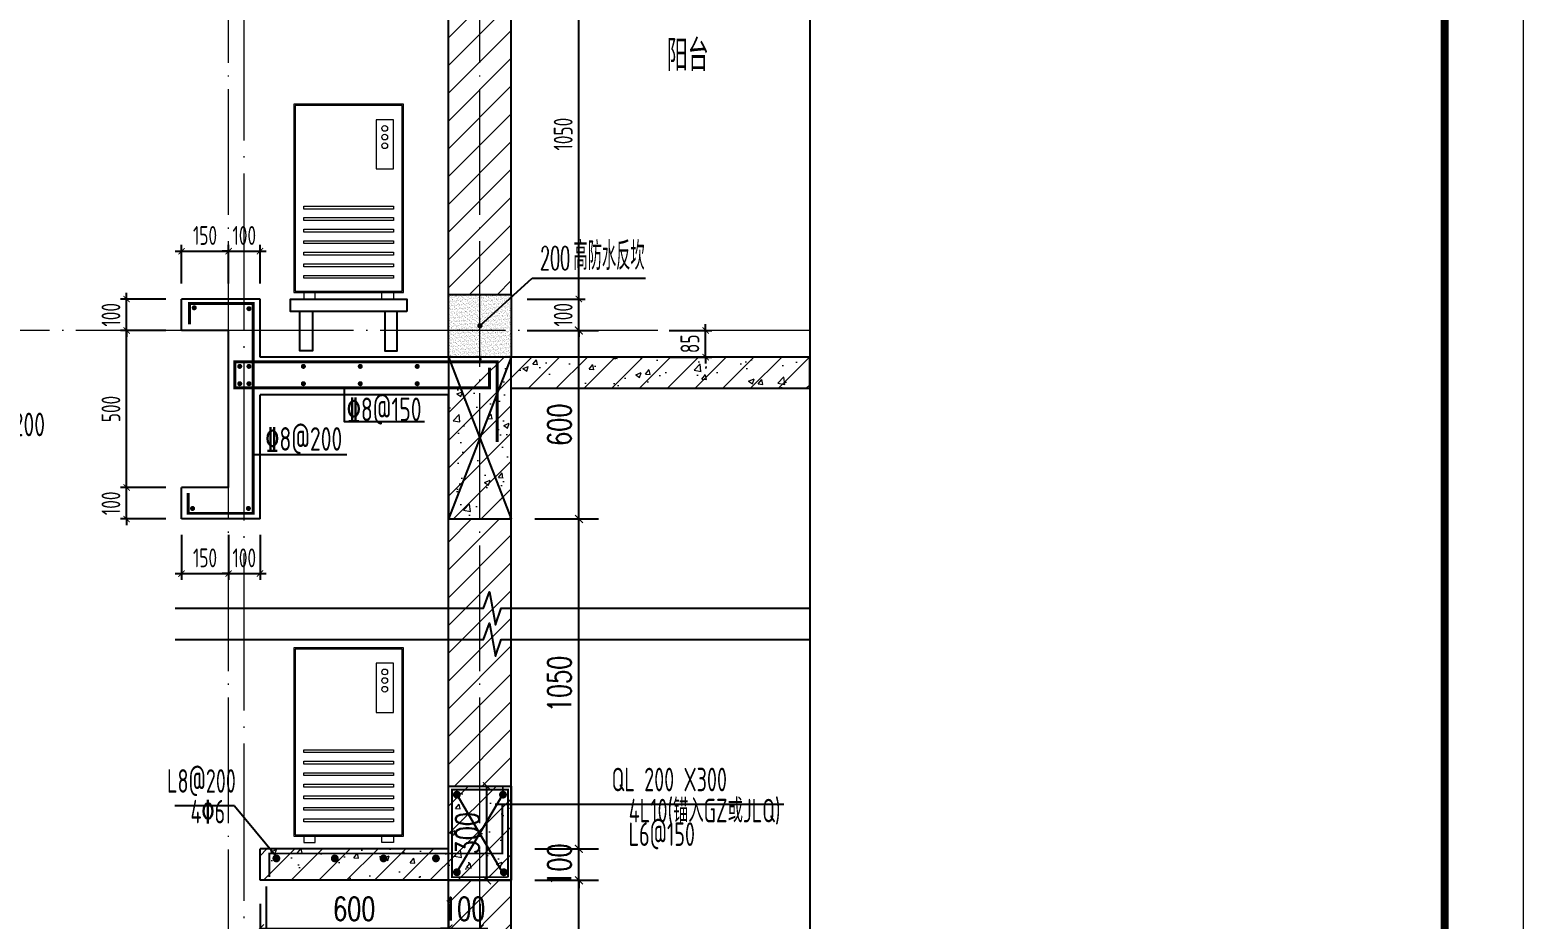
# Model space of a CAD drawing. Extents: x -668857 to 154266, y -275694 to 291306.
# Drawn here: x 33153 to 37907, y 155926 to 158756 of the extents above; entities that cross this region are included whole.
import ezdxf
from ezdxf.enums import TextEntityAlignment as Align

# ---------------------------------------------------------------- set-up
doc = ezdxf.new("R2010")
doc.units = 0
doc.header["$LTSCALE"] = 1000
doc.linetypes.add('DOTE', pattern=[2.4200000000000004, 2, -0.2, 0.02, -0.2])
doc.linetypes.add('H3普通虚线', pattern=[4.2, 3, -1.2])
doc.layers.get('0').update_dxf_attribs({"linetype": 'CONTINUOUS'})
doc.layers.get('DEFPOINTS').update_dxf_attribs({"linetype": 'CONTINUOUS'})
for name, color, linetype in [('DIM', 2, 'CONTINUOUS'), ('DIM_IDEN', 67, 'CONTINUOUS'), ('DIM_SYMB', 3, 'CONTINUOUS'), ('PUB_DIM', 3, 'CONTINUOUS'), ('PUB_TEXT', 2, 'CONTINUOUS'), ('REIN', 6, 'CONTINUOUS'), ('REIND', 1, 'CONTINUOUS'), ('REINL', 1, 'CONTINUOUS'), ('S-BEAM-LINE2', 4, 'H3普通虚线'), ('S-大样-砼线', 7, 'CONTINUOUS'), ('S-引出线', 40, 'CONTINUOUS'), ('TEXT', 2, 'CONTINUOUS'), ('WALL', 5, 'CONTINUOUS'), ('看线', 251, 'CONTINUOUS'), ('空调外机', 8, 'CONTINUOUS'), ('立面-看线', 251, 'CONTINUOUS')]:
    doc.layers.add(name, color=color, linetype=linetype)
for name, color, linetype, lineweight in [('DOTE', 19, 'DOTE', 9), ('PUB_HATCH', 8, 'CONTINUOUS', 9), ('图框', 9, 'CONTINUOUS', 18), ('平面-空调室外机', 143, 'CONTINUOUS', 9)]:
    doc.layers.add(name, color=color, linetype=linetype, lineweight=lineweight)
doc.styles.add('_TCH_DIM_T3', font='SIMPLEX', dxfattribs={"width": 0.7058823529411765, "bigfont": 'GBCBIG'})
doc.styles.add('DIM_FONT_T3', font='SIMPLEX', dxfattribs={"width": 0.7058823529411765, "bigfont": 'GBCBIG'})
doc.styles.add('TSSD_DIMENSION', font='Tssdeng.shx', dxfattribs={"width": 0.7, "bigfont": 'tssdchn.shx'})
doc.styles.add('TSSD_Label', font='Tssdeng.shx', dxfattribs={"width": 0.7, "bigfont": 'hztxt.shx'})
doc.styles.add('TSSD_REIN', font='tssdeng.shx', dxfattribs={"width": 0.7, "height": 300, "bigfont": 'tssdchn.shx'})
doc.dimstyles.new('_TCH_ARCH&&25', dxfattribs={"dimtxt": 74.375, "dimasz": 25, "dimexe": 62.5, "dimexo": 75, "dimgap": 25, "dimtad": 1, "dimdec": 0, "dimzin": 0, "dimdsep": 46, "dimtxsty": '_TCH_DIM_T3', "dimblk": 'ARCHTICK', "dimcen": 0.09, "dimclrt": 7, "dimazin": 0, "dimtfac": 1, "dimtdec": 0, "dimtix": 1, "dimtmove": 2, "dimatfit": 3, "dimldrblk": 'ARCHTICK', "dimfxl": 0, "dimtolj": 1, "dimtzin": 0, "dimarcsym": 0})
doc.dimstyles.new('TSSD_20_20', dxfattribs={"dimtxt": 60, "dimasz": 20, "dimexe": 20, "dimexo": 50, "dimgap": 20, "dimtad": 1, "dimdec": 0, "dimzin": 0, "dimdsep": 46, "dimtxsty": 'TSSD_DIMENSION', "dimblk": 'ARCHTICK', "dimblk1": 'ARCHTICK', "dimblk2": 'ARCHTICK', "dimcen": 0, "dimdle": 20, "dimclrt": 7, "dimadec": 0, "dimazin": 0, "dimtfac": 1, "dimtdec": 0, "dimtix": 1, "dimtmove": 2, "dimatfit": 3, "dimfxl": 0, "dimtolj": 1, "dimtzin": 0, "dimarcsym": 0})
pattern_1 = [(45, (0, 0), (-44.19417382415921, 44.19417382415922), []), (49.99999999999999, (0, 0), (179.3150456501884, -15.68803374564878), [18.75, -206.25]), (355, (0, 0), (-34.68783340325, 188.048033425003), [15, -165]), (100.4514, (14.94292, -1.307335), (144.6273454285054, 172.3598855152384), [15.9350475, -175.285528]), (46.18420000000002, (0, 50), (266.8102621564111, -41.37975358225452), [28.125, -309.3749999999999]), (96.6356, (22.23418625, 46.55167325), (233.6656763871758, 243.5294677251104), [23.902572, -262.92825]), (351.1842, (0, 50), (233.6654862834068, 243.5296502313311), [22.5, -247.5]), (21, (25, 37.5), (149.2267630296154, -100.6547226663347), [18.75, -206.25]), (326.0000000000001, (25, 37.5), (60.82883298039543, 181.2875112617133), [15, -165]), (71.4514, (37.43555825, 29.1120985), (210.0556571453725, 80.6326241774881), [15.9350475, -175.285528]), (37.50000000000001, (0, 0), (3.039963829322667, 83.22346345782788), [0, -163, 0, -167.5, 0, -165.625]), (7.499999999999999, (0, 0), (65.76738436053715, 98.60292797059006), [0, -95.5, 0, -159.25, 0, -63.125]), (327.5, (-55.75, 0), (133.4556090431022, -5.638717933594939), [0, -62.5, 0, -195, 0, -258.75]), (317.5, (-80.75, 0), (145.7965423355966, 25.02624558307943), [0, -81.25, 0, -129.5, 0, -183.75])]
pattern_2 = [(45, (0, 44.8778375), (-44.19419150182874, 44.19419150182875), [])]
pattern_3 = [(45, (-562273.4887092756, 314642.0661346278), (-44.19417382415921, 44.19417382415922), []), (49.99999999999999, (-562273.4887092756, 314642.0661346278), (179.3150456501884, -15.68803374564878), [18.75, -206.25]), (355, (-562273.4887092756, 314642.0661346278), (-34.68783340325, 188.048033425003), [15, -165]), (100.4514, (-562258.5457892758, 314640.7587996279), (144.6273454285054, 172.3598855152384), [15.9350475, -175.285528]), (46.18420000000002, (-562273.4887092756, 314692.0661346278), (266.8102621564111, -41.37975358225452), [28.12499999999995, -309.3749999999992]), (96.6356, (-562251.2545230256, 314688.6178078778), (233.6656763871758, 243.5294677251104), [23.902572, -262.92825]), (351.1842, (-562273.4887092756, 314692.0661346278), (233.6654862834068, 243.5296502313311), [22.5, -247.5]), (21, (-562248.4887092756, 314679.5661346278), (149.2267630296154, -100.6547226663347), [18.75, -206.25]), (326.0000000000001, (-562248.4887092756, 314679.5661346278), (60.82883298039543, 181.2875112617133), [15, -165]), (71.4514, (-562236.0531510257, 314671.1782331279), (210.0556571453725, 80.6326241774881), [15.9350475, -175.285528]), (37.50000000000001, (-562273.4887092756, 314642.0661346278), (3.039963829322667, 83.22346345782788), [0, -163, 0, -167.5, 0, -165.625]), (7.499999999999999, (-562273.4887092756, 314642.0661346278), (65.76738436053715, 98.60292797059006), [0, -95.5, 0, -159.25, 0, -63.125]), (327.5, (-562329.2387092756, 314642.0661346278), (133.4556090431022, -5.638717933594939), [0, -62.5, 0, -195, 0, -258.75]), (317.5, (-562354.2387092756, 314642.0661346278), (145.7965423355966, 25.02624558307943), [0, -81.25, 0, -129.5, 0, -183.75])]

# ---------------------------------------------------------------- blocks, each defined once
blk = doc.blocks.new('GFDDDDRG')
at = {"layer": '图框'}
blk.add_lwpolyline([(923309.7791572664, -107436.9617041193), (923309.7791572663, -159999.4617041193), (893609.7791572664, -159999.4617041193), (893609.7791572665, -107436.9617041193)], close=True, dxfattribs=at)
blk.add_lwpolyline([(923309.7791572664, -107436.9617041193), (923309.7791572663, -159999.4617041193), (893609.7791572664, -159999.4617041193), (893609.7791572665, -107436.9617041193)], close=True, dxfattribs=at)
at = {"layer": '图框', "const_width": 50}
blk.add_lwpolyline([(894109.7791572664, -159499.4617041193), (922809.7791572663, -159499.4617041193), (922809.7791572664, -108686.9617041193), (894109.7791572665, -108686.9617041193)], close=True, dxfattribs=at)
blk = doc.blocks.new('kongtiao')
for p, q in [((-338.6800000686198, 49), (-338.6800000686198, -550.7999999803142)), ((11, 49), (-338.6800000686198, 49)), ((11, -550.7999999803142), (11, 49)), ((-334.090000067139, 44.41000000014901), (-334.090000067139, -546.2099999804632)), ((6.409999998519197, 44.41000000014901), (-334.090000067139, 44.41000000014901)), ((6.409999998519197, -546.2099999804632), (6.409999998519197, 44.41000000014901)), ((-76.21000002510846, -0.4899999982444569), (-76.21000002510846, -156.549999992596)), ((-21.1300000094343, -0.4899999982444569), (-76.21000002510846, -0.4899999982444569)), ((-21.1300000094343, -156.549999992596), (-21.1300000094343, -0.4899999982444569)), ((-76.21000002510846, -156.549999992596), (-21.1300000094343, -156.549999992596)), ((-338.6800000686198, -550.7999999803142), (11, -550.7999999803142)), ((-334.090000067139, -546.2099999804632), (6.409999998519197, -546.2099999804632)), ((-306.5500000594184, -550.7999999803142), (-306.5500000594184, -571.1599999796017)), ((-269.8300000489689, -571.1599999796017), (-269.8300000489689, -550.7999999803142)), ((-57.85000001988374, -571.1599999796017), (-57.85000001988374, -550.7999999803142)), ((-21.1300000094343, -550.7999999803142), (-21.1300000094343, -571.1599999796017)), ((-306.5500000594184, -571.1599999796017), (-269.8300000489689, -571.1599999796017)), ((-21.1300000094343, -571.1599999796017), (-57.85000001988374, -571.1599999796017))]:
    blk.add_line(p, q)
for points in [[(-306.5500000594184, -275.399999990128), (-21.1300000094343, -275.399999990128), (-21.1300000094343, -284.57999998983), (-306.5500000594184, -284.57999998983)], [(-306.5500000594184, -312.1199999888777), (-21.1300000094343, -312.1199999888777), (-21.1300000094343, -321.2999999885214), (-306.5500000594184, -321.2999999885214)], [(-306.5500000594184, -348.8399999875692), (-21.1300000094343, -348.8399999875692), (-21.1300000094343, -358.0199999872129), (-306.5500000594184, -358.0199999872129)], [(-306.5500000594184, -385.5599999862025), (-21.1300000094343, -385.5599999862025), (-21.1300000094343, -394.7399999858462), (-306.5500000594184, -394.7399999858462)], [(-306.5500000594184, -422.2799999848939), (-21.1300000094343, -422.2799999848939), (-21.1300000094343, -431.4599999845377), (-306.5500000594184, -431.4599999845377)], [(-306.5500000594184, -458.9999999835854), (-21.1300000094343, -458.9999999835854), (-21.1300000094343, -468.1799999832292), (-306.5500000594184, -468.1799999832292)], [(-306.5500000594184, -495.7199999822769), (-21.1300000094343, -495.7199999822769), (-21.1300000094343, -504.8999999819207), (-306.5500000594184, -504.8999999819207)]]:
    blk.add_lwpolyline(points, close=True)
for centre in [(-48.67000001715496, -28.02999999717576), (-48.67000001715496, -55.56999999628169), (-48.67000001715496, -83.109999995213)]:
    blk.add_circle(centre, 9.180000002639078)
blk = doc.blocks.new('_ArchTick')
at = {"color": 0, "linetype": 'ByBlock', "const_width": 0.15}
blk.add_lwpolyline([(-0.5, -0.5), (0.5, 0.5)], dxfattribs=at)
blk = doc.blocks.new('*D2193')
at = {"layer": 'DEFPOINTS', "color": 0}
for p in [(895181.9464369065, -114386.0825243489), (895397.1508568801, -114386.0825243489), (895181.9464371437, -114986.0825243084)]:
    blk.add_point(p, dxfattribs=at)
at = {"layer": 'PUB_DIM', "color": 0, "lineweight": -2}
for p, q in [((895256.9464369065, -114386.0825243489), (895459.6508568801, -114386.0825243489)), ((895397.1508568801, -114986.0825243084), (895397.1508568801, -114386.0825243489)), ((895256.9464371437, -114986.0825243084), (895459.6508568801, -114986.0825243084))]:
    blk.add_line(p, q, dxfattribs=at)
at = {"layer": 'PUB_DIM', "color": 0, "lineweight": -2, "xscale": 25, "yscale": 25, "zscale": 25}
for p, rotation in [((895397.1508568801, -114386.0825243489), 90), ((895397.1508568801, -114986.0825243084), 270)]:
    blk.add_blockref('_ArchTick', p, dxfattribs=dict(at, rotation=rotation))
at = {"layer": 'PUB_DIM', "color": 7, "insert": (895334.9633568801, -114686.0825243285), "char_height": 74.375, "attachment_point": 5, "rotation": 90, "style": '_TCH_DIM_T3'}
blk.add_mtext('\\A1;600', dxfattribs=at)
blk = doc.blocks.new('*D2194')
at = {"layer": 'DEFPOINTS', "color": 0}
for p in [(895181.9464371437, -114986.0825243083), (895397.1508572063, -114986.0825243083), (895181.9464375589, -116036.0825241696)]:
    blk.add_point(p, dxfattribs=at)
at = {"layer": 'PUB_DIM', "color": 0, "lineweight": -2}
for p, q in [((895256.9464371437, -114986.0825243083), (895459.6508572063, -114986.0825243083)), ((895397.1508572063, -116036.0825241696), (895397.1508572063, -114986.0825243083)), ((895256.9464375589, -116036.0825241696), (895459.6508572063, -116036.0825241696))]:
    blk.add_line(p, q, dxfattribs=at)
at = {"layer": 'PUB_DIM', "color": 0, "lineweight": -2, "xscale": 25, "yscale": 25, "zscale": 25}
for p, rotation in [((895397.1508572063, -114986.0825243083), 90), ((895397.1508572063, -116036.0825241696), 270)]:
    blk.add_blockref('_ArchTick', p, dxfattribs=dict(at, rotation=rotation))
at = {"layer": 'PUB_DIM', "color": 7, "insert": (895334.9633572063, -115511.0825242388), "char_height": 74.375, "attachment_point": 5, "rotation": 90, "style": '_TCH_DIM_T3'}
blk.add_mtext('\\A1;1050', dxfattribs=at)
blk = doc.blocks.new('*D2195')
at = {"layer": 'DEFPOINTS', "color": 0}
for p in [(895181.9464375589, -116036.0825241697), (895397.1508574337, -116036.0825241697), (895181.9464375984, -116136.0825242731)]:
    blk.add_point(p, dxfattribs=at)
at = {"layer": 'PUB_DIM', "color": 0, "lineweight": -2}
for p, q in [((895256.9464375589, -116036.0825241697), (895459.6508574337, -116036.0825241697)), ((895397.1508574337, -116036.0825241697), (895397.1508574337, -116011.0825241697)), ((895397.1508574337, -116136.0825242731), (895397.1508574337, -116036.0825241697)), ((895256.9464375984, -116136.0825242731), (895459.6508574337, -116136.0825242731)), ((895397.1508574337, -116136.0825242731), (895397.1508574337, -116161.0825242731))]:
    blk.add_line(p, q, dxfattribs=at)
at = {"layer": 'PUB_DIM', "color": 0, "lineweight": -2, "xscale": 25, "yscale": 25, "zscale": 25}
for p, rotation in [((895397.1508574337, -116036.0825241697), 270), ((895397.1508574337, -116136.0825242731), 90)]:
    blk.add_blockref('_ArchTick', p, dxfattribs=dict(at, rotation=rotation))
at = {"layer": 'PUB_DIM', "color": 7, "insert": (895334.9633574337, -116086.0825242212), "char_height": 74.375, "attachment_point": 5, "rotation": 90, "style": '_TCH_DIM_T3'}
blk.add_mtext('\\A1;100', dxfattribs=at)
blk = doc.blocks.new('*D2196')
at = {"layer": 'DEFPOINTS', "color": 0}
for p in [(895181.9464375984, -116136.082524273), (895397.150857661, -116136.082524273), (895181.9464380136, -117186.0825240875)]:
    blk.add_point(p, dxfattribs=at)
at = {"layer": 'PUB_DIM', "color": 0, "lineweight": -2}
for p, q in [((895256.9464375984, -116136.082524273), (895459.650857661, -116136.082524273)), ((895397.150857661, -117186.0825240875), (895397.150857661, -116136.082524273)), ((895256.9464380136, -117186.0825240875), (895459.650857661, -117186.0825240875))]:
    blk.add_line(p, q, dxfattribs=at)
at = {"layer": 'PUB_DIM', "color": 0, "lineweight": -2, "xscale": 25, "yscale": 25, "zscale": 25}
for p, rotation in [((895397.150857661, -116136.082524273), 90), ((895397.150857661, -117186.0825240875), 270)]:
    blk.add_blockref('_ArchTick', p, dxfattribs=dict(at, rotation=rotation))
at = {"layer": 'PUB_DIM', "color": 7, "insert": (895334.963357661, -116661.0825241801), "char_height": 74.375, "attachment_point": 5, "rotation": 90, "style": '_TCH_DIM_T3'}
blk.add_mtext('\\A1;1050', dxfattribs=at)
blk = doc.blocks.new('*D2198')
at = {"layer": 'DEFPOINTS', "color": 0}
for p in [(894381.9464313297, -116136.0825244), (894981.946438071, -116136.0825244282), (894981.946438071, -116289.1768899359)]:
    blk.add_point(p, dxfattribs=at)
at = {"layer": 'PUB_DIM', "color": 0, "lineweight": -2}
for p, q in [((894381.9464313297, -116211.0825244), (894381.9464313297, -116351.6768899359)), ((894981.946438071, -116211.0825244282), (894981.946438071, -116351.6768899359)), ((894381.9464313297, -116289.1768899359), (894981.946438071, -116289.1768899359))]:
    blk.add_line(p, q, dxfattribs=at)
at = {"layer": 'PUB_DIM', "color": 0, "lineweight": -2, "xscale": 25, "yscale": 25, "zscale": 25, "rotation": 180}
blk.add_blockref('_ArchTick', (894381.9464313297, -116289.1768899359), dxfattribs=at)
at = {"layer": 'PUB_DIM', "color": 0, "lineweight": -2, "xscale": 25, "yscale": 25, "zscale": 25}
blk.add_blockref('_ArchTick', (894981.946438071, -116289.1768899359), dxfattribs=at)
at = {"layer": 'PUB_DIM', "color": 7, "insert": (894681.9464347004, -116226.9893899359), "char_height": 74.375, "attachment_point": 5, "style": '_TCH_DIM_T3'}
blk.add_mtext('\\A1;600', dxfattribs=at)
blk = doc.blocks.new('*D2199')
at = {"layer": 'DEFPOINTS', "color": 0}
for p in [(894981.946438071, -116136.0825244282), (895081.9464313297, -116136.0825244329), (895081.9464313297, -116289.1768899524)]:
    blk.add_point(p, dxfattribs=at)
at = {"layer": 'PUB_DIM', "color": 0, "lineweight": -2}
for p, q in [((894981.946438071, -116211.0825244282), (894981.946438071, -116351.6768899524)), ((895081.9464313297, -116211.0825244329), (895081.9464313297, -116351.6768899524)), ((894981.946438071, -116289.1768899524), (894956.946438071, -116289.1768899524)), ((894981.946438071, -116289.1768899524), (895081.9464313297, -116289.1768899524)), ((895081.9464313297, -116289.1768899524), (895106.9464313297, -116289.1768899524))]:
    blk.add_line(p, q, dxfattribs=at)
at = {"layer": 'PUB_DIM', "color": 0, "lineweight": -2, "xscale": 25, "yscale": 25, "zscale": 25}
blk.add_blockref('_ArchTick', (894981.946438071, -116289.1768899524), dxfattribs=at)
at = {"layer": 'PUB_DIM', "color": 0, "lineweight": -2, "xscale": 25, "yscale": 25, "zscale": 25, "rotation": 180}
blk.add_blockref('_ArchTick', (895081.9464313297, -116289.1768899524), dxfattribs=at)
at = {"layer": 'PUB_DIM', "color": 7, "insert": (895031.9464347004, -116226.9893899524), "char_height": 74.375, "attachment_point": 5, "style": '_TCH_DIM_T3'}
blk.add_mtext('\\A1;100', dxfattribs=at)
blk = doc.blocks.new('*D2200')
at = {"layer": 'DEFPOINTS', "color": 0}
for p in [(894981.9464442169, -115836.0825249123), (895104.2370770391, -115836.0825249123), (894981.9464338846, -116136.0825252131)]:
    blk.add_point(p, dxfattribs=at)
at = {"layer": 'PUB_DIM', "color": 0, "lineweight": -2}
for p, q in [((895056.9464442169, -115836.0825249123), (895166.7370770391, -115836.0825249123)), ((895104.2370770391, -116136.0825252131), (895104.2370770391, -115836.0825249123)), ((895056.9464338846, -116136.0825252131), (895166.7370770391, -116136.0825252131))]:
    blk.add_line(p, q, dxfattribs=at)
at = {"layer": 'PUB_DIM', "color": 0, "lineweight": -2, "xscale": 25, "yscale": 25, "zscale": 25}
for p, rotation in [((895104.2370770391, -115836.0825249123), 90), ((895104.2370770391, -116136.0825252131), 270)]:
    blk.add_blockref('_ArchTick', p, dxfattribs=dict(at, rotation=rotation))
at = {"layer": 'PUB_DIM', "color": 7, "insert": (895042.0495770391, -115986.0825250626), "char_height": 74.375, "attachment_point": 5, "rotation": 90, "style": '_TCH_DIM_T3'}
blk.add_mtext('\\A1;300', dxfattribs=at)
blk = doc.blocks.new('*D3047')
at = {"layer": 'DEFPOINTS', "color": 0}
for p in [(33785.70830051985, 158051.36988584), (33635.70830049028, 157899.0464077334), (33785.70830051985, 157899.0464077306)]:
    blk.add_point(p, dxfattribs=at)
at = {"layer": 'DIM', "color": 0, "lineweight": -2}
for p, q in [((33635.70830049028, 157949.0464077334), (33635.70830049028, 158071.36988584)), ((33785.70830051985, 157949.0464077306), (33785.70830051985, 158071.36988584)), ((33615.70830049028, 158051.36988584), (33805.70830051985, 158051.36988584))]:
    blk.add_line(p, q, dxfattribs=at)
at = {"layer": 'DIM', "color": 0, "lineweight": -2, "xscale": 20, "yscale": 20, "zscale": 20, "rotation": 180}
blk.add_blockref('_ArchTick', (33635.70830049028, 158051.36988584), dxfattribs=at)
at = {"layer": 'DIM', "color": 0, "lineweight": -2, "xscale": 20, "yscale": 20, "zscale": 20}
blk.add_blockref('_ArchTick', (33785.70830051985, 158051.36988584), dxfattribs=at)
at = {"layer": 'DIM', "color": 7, "insert": (33710.70830050507, 158101.36988584), "char_height": 60, "attachment_point": 5, "style": 'TSSD_DIMENSION'}
blk.add_mtext('\\A1;150', dxfattribs=at)
blk = doc.blocks.new('*D3048')
at = {"layer": 'DEFPOINTS', "color": 0}
for p in [(33885.70829384227, 158051.3698858376), (33785.70830051985, 157899.0464077306), (33885.70829384227, 157899.0464077287)]:
    blk.add_point(p, dxfattribs=at)
at = {"layer": 'DIM', "color": 0, "lineweight": -2}
for p, q in [((33785.70830051985, 157949.0464077306), (33785.70830051985, 158071.3698858376)), ((33885.70829384227, 157949.0464077287), (33885.70829384227, 158071.3698858376)), ((33785.70830051985, 158051.3698858376), (33765.70830051985, 158051.3698858376)), ((33785.70830051985, 158051.3698858376), (33885.70829384227, 158051.3698858376)), ((33885.70829384227, 158051.3698858376), (33905.70829384227, 158051.3698858376))]:
    blk.add_line(p, q, dxfattribs=at)
at = {"layer": 'DIM', "color": 0, "lineweight": -2, "xscale": 20, "yscale": 20, "zscale": 20}
blk.add_blockref('_ArchTick', (33785.70830051985, 158051.3698858376), dxfattribs=at)
at = {"layer": 'DIM', "color": 0, "lineweight": -2, "xscale": 20, "yscale": 20, "zscale": 20, "rotation": 180}
blk.add_blockref('_ArchTick', (33885.70829384227, 158051.3698858376), dxfattribs=at)
at = {"layer": 'DIM', "color": 7, "insert": (33835.70829718106, 158101.3698858376), "char_height": 60, "attachment_point": 5, "style": 'TSSD_DIMENSION'}
blk.add_mtext('\\A1;100', dxfattribs=at)
blk = doc.blocks.new('*D3049')
at = {"layer": 'DEFPOINTS', "color": 0}
for p in [(33635.70830052462, 157199.0205400742), (33785.70830052311, 157199.0205400714), (33785.70830052311, 157025.3098501182)]:
    blk.add_point(p, dxfattribs=at)
at = {"layer": 'DIM', "color": 0, "lineweight": -2}
for p, q in [((33635.70830052462, 157149.0205400742), (33635.70830052462, 157005.3098501182)), ((33785.70830052311, 157149.0205400714), (33785.70830052311, 157005.3098501182)), ((33615.70830052462, 157025.3098501182), (33805.70830052311, 157025.3098501182))]:
    blk.add_line(p, q, dxfattribs=at)
at = {"layer": 'DIM', "color": 0, "lineweight": -2, "xscale": 20, "yscale": 20, "zscale": 20, "rotation": 180}
blk.add_blockref('_ArchTick', (33635.70830052462, 157025.3098501182), dxfattribs=at)
at = {"layer": 'DIM', "color": 0, "lineweight": -2, "xscale": 20, "yscale": 20, "zscale": 20}
blk.add_blockref('_ArchTick', (33785.70830052311, 157025.3098501182), dxfattribs=at)
at = {"layer": 'DIM', "color": 7, "insert": (33710.70830052387, 157075.3098501182), "char_height": 60, "attachment_point": 5, "style": 'TSSD_DIMENSION'}
blk.add_mtext('\\A1;150', dxfattribs=at)
blk = doc.blocks.new('*D3050')
at = {"layer": 'DEFPOINTS', "color": 0}
for p in [(33785.70830052323, 157199.0205400714), (33885.70829384588, 157199.0205400695), (33885.70829384588, 157025.3098501158)]:
    blk.add_point(p, dxfattribs=at)
at = {"layer": 'DIM', "color": 0, "lineweight": -2}
for p, q in [((33785.70830052323, 157149.0205400714), (33785.70830052323, 157005.3098501158)), ((33885.70829384588, 157149.0205400695), (33885.70829384588, 157005.3098501158)), ((33785.70830052323, 157025.3098501158), (33765.70830052323, 157025.3098501158)), ((33785.70830052323, 157025.3098501158), (33885.70829384588, 157025.3098501158)), ((33885.70829384588, 157025.3098501158), (33905.70829384588, 157025.3098501158))]:
    blk.add_line(p, q, dxfattribs=at)
at = {"layer": 'DIM', "color": 0, "lineweight": -2, "xscale": 20, "yscale": 20, "zscale": 20}
blk.add_blockref('_ArchTick', (33785.70830052323, 157025.3098501158), dxfattribs=at)
at = {"layer": 'DIM', "color": 0, "lineweight": -2, "xscale": 20, "yscale": 20, "zscale": 20, "rotation": 180}
blk.add_blockref('_ArchTick', (33885.70829384588, 157025.3098501158), dxfattribs=at)
at = {"layer": 'DIM', "color": 7, "insert": (33835.70829718455, 157075.3098501158), "char_height": 60, "attachment_point": 5, "style": 'TSSD_DIMENSION'}
blk.add_mtext('\\A1;100', dxfattribs=at)
blk = doc.blocks.new('*D3051')
at = {"layer": 'DEFPOINTS', "color": 0}
for p in [(33461.0975340755, 157899.0205400862), (33635.70830052474, 157899.0205400862), (33635.70830052474, 157799.0205400705)]:
    blk.add_point(p, dxfattribs=at)
at = {"layer": 'DIM', "color": 0, "lineweight": -2}
for p, q in [((33585.70830052474, 157899.0205400862), (33441.0975340755, 157899.0205400862)), ((33461.0975340755, 157899.0205400862), (33461.0975340755, 157919.0205400862)), ((33461.0975340755, 157799.0205400705), (33461.0975340755, 157899.0205400862)), ((33585.70830052474, 157799.0205400705), (33441.0975340755, 157799.0205400705)), ((33461.0975340755, 157799.0205400705), (33461.0975340755, 157779.0205400705))]:
    blk.add_line(p, q, dxfattribs=at)
at = {"layer": 'DIM', "color": 0, "lineweight": -2, "xscale": 20, "yscale": 20, "zscale": 20}
for p, rotation in [((33461.0975340755, 157899.0205400862), 270), ((33461.0975340755, 157799.0205400705), 90)]:
    blk.add_blockref('_ArchTick', p, dxfattribs=dict(at, rotation=rotation))
at = {"layer": 'DIM', "color": 7, "insert": (33411.09753407547, 157849.0205400783), "char_height": 60, "attachment_point": 5, "rotation": 90, "style": 'TSSD_DIMENSION'}
blk.add_mtext('\\A1;100', dxfattribs=at)
blk = doc.blocks.new('*D3052')
at = {"layer": 'DEFPOINTS', "color": 0}
for p in [(33461.0975340755, 157799.0205400705), (33635.70830052474, 157799.0205400705), (33635.70830052474, 157299.0205400706)]:
    blk.add_point(p, dxfattribs=at)
at = {"layer": 'DIM', "color": 0, "lineweight": -2}
for p, q in [((33585.70830052474, 157799.0205400705), (33441.0975340755, 157799.0205400705)), ((33461.0975340755, 157279.0205400706), (33461.0975340755, 157819.0205400705)), ((33585.70830052474, 157299.0205400706), (33441.0975340755, 157299.0205400706))]:
    blk.add_line(p, q, dxfattribs=at)
at = {"layer": 'DIM', "color": 0, "lineweight": -2, "xscale": 20, "yscale": 20, "zscale": 20}
for p, rotation in [((33461.0975340755, 157799.0205400705), 90), ((33461.0975340755, 157299.0205400706), 270)]:
    blk.add_blockref('_ArchTick', p, dxfattribs=dict(at, rotation=rotation))
at = {"layer": 'DIM', "color": 7, "insert": (33411.09753407547, 157549.0205400705), "char_height": 60, "attachment_point": 5, "rotation": 90, "style": 'TSSD_DIMENSION'}
blk.add_mtext('\\A1;500', dxfattribs=at)
blk = doc.blocks.new('*D3053')
at = {"layer": 'DEFPOINTS', "color": 0}
for p in [(33461.0975340755, 157299.0205400706), (33635.70830052474, 157299.0205400706), (33635.70830052474, 157199.0205400706)]:
    blk.add_point(p, dxfattribs=at)
at = {"layer": 'DIM', "color": 0, "lineweight": -2}
for p, q in [((33461.0975340755, 157299.0205400706), (33461.0975340755, 157319.0205400706)), ((33585.70830052474, 157299.0205400706), (33441.0975340755, 157299.0205400706)), ((33461.0975340755, 157199.0205400706), (33461.0975340755, 157299.0205400706)), ((33585.70830052474, 157199.0205400706), (33441.0975340755, 157199.0205400706)), ((33461.0975340755, 157199.0205400706), (33461.0975340755, 157179.0205400706))]:
    blk.add_line(p, q, dxfattribs=at)
at = {"layer": 'DIM', "color": 0, "lineweight": -2, "xscale": 20, "yscale": 20, "zscale": 20}
for p, rotation in [((33461.0975340755, 157299.0205400706), 270), ((33461.0975340755, 157199.0205400706), 90)]:
    blk.add_blockref('_ArchTick', p, dxfattribs=dict(at, rotation=rotation))
at = {"layer": 'DIM', "color": 7, "insert": (33411.09753407547, 157249.0205400706), "char_height": 60, "attachment_point": 5, "rotation": 90, "style": 'TSSD_DIMENSION'}
blk.add_mtext('\\A1;100', dxfattribs=at)
blk = doc.blocks.new('*D3054')
at = {"layer": 'DEFPOINTS', "color": 0}
for p in [(35138.3823810335, 157799.0340897735), (35304.34226612467, 157799.0340897735), (35138.3823810335, 157714.0340898042)]:
    blk.add_point(p, dxfattribs=at)
at = {"layer": 'DIM', "color": 0, "lineweight": -2}
for p, q in [((35188.3823810335, 157799.0340897735), (35324.34226612467, 157799.0340897735)), ((35304.34226612467, 157799.0340897735), (35304.34226612467, 157819.0340897735)), ((35304.34226612467, 157714.0340898042), (35304.34226612467, 157799.0340897735)), ((35188.3823810335, 157714.0340898042), (35324.34226612467, 157714.0340898042)), ((35304.34226612467, 157714.0340898042), (35304.34226612467, 157694.0340898042))]:
    blk.add_line(p, q, dxfattribs=at)
at = {"layer": 'DIM', "color": 0, "lineweight": -2, "xscale": 20, "yscale": 20, "zscale": 20}
for p, rotation in [((35304.34226612467, 157799.0340897735), 270), ((35304.34226612467, 157714.0340898042), 90)]:
    blk.add_blockref('_ArchTick', p, dxfattribs=dict(at, rotation=rotation))
at = {"layer": 'DIM', "color": 7, "insert": (35254.34226612464, 157756.5340897889), "char_height": 60, "attachment_point": 5, "rotation": 90, "style": 'TSSD_DIMENSION'}
blk.add_mtext('\\A1;85', dxfattribs=at)
blk = doc.blocks.new('*D3061')
at = {"layer": 'DEFPOINTS', "color": 0}
for p in [(34685.70830005279, 158949.0340898977), (34900.91272011539, 158949.0340898977), (34685.70830046793, 157899.0340900832)]:
    blk.add_point(p, dxfattribs=at)
at = {"layer": 'DIM', "color": 0, "lineweight": -2}
for p, q in [((34735.70830005279, 158949.0340898977), (34920.91272011539, 158949.0340898977)), ((34900.91272011539, 157879.0340900832), (34900.91272011539, 158969.0340898977)), ((34735.70830046793, 157899.0340900832), (34920.91272011539, 157899.0340900832))]:
    blk.add_line(p, q, dxfattribs=at)
at = {"layer": 'DIM', "color": 0, "lineweight": -2, "xscale": 20, "yscale": 20, "zscale": 20}
for p, rotation in [((34900.91272011539, 158949.0340898977), 90), ((34900.91272011539, 157899.0340900832), 270)]:
    blk.add_blockref('_ArchTick', p, dxfattribs=dict(at, rotation=rotation))
at = {"layer": 'DIM', "color": 7, "insert": (34850.91272011536, 158424.0340899905), "char_height": 60, "attachment_point": 5, "rotation": 90, "style": 'TSSD_DIMENSION'}
blk.add_mtext('\\A1;1050', dxfattribs=at)
blk = doc.blocks.new('*D3062')
at = {"layer": 'DEFPOINTS', "color": 0}
for p in [(34685.70830046793, 157899.0340900832), (34900.91272034275, 157899.0340900832), (34685.70830050751, 157799.0340897827)]:
    blk.add_point(p, dxfattribs=at)
at = {"layer": 'DIM', "color": 0, "lineweight": -2}
for p, q in [((34735.70830046793, 157899.0340900832), (34920.91272034275, 157899.0340900832)), ((34900.91272034275, 157899.0340900832), (34900.91272034275, 157919.0340900832)), ((34900.91272034275, 157799.0340897827), (34900.91272034275, 157899.0340900832)), ((34735.70830050751, 157799.0340897827), (34920.91272034275, 157799.0340897827)), ((34900.91272034275, 157799.0340897827), (34900.91272034275, 157779.0340897827))]:
    blk.add_line(p, q, dxfattribs=at)
at = {"layer": 'DIM', "color": 0, "lineweight": -2, "xscale": 20, "yscale": 20, "zscale": 20}
for p, rotation in [((34900.91272034275, 157899.0340900832), 270), ((34900.91272034275, 157799.0340897827), 90)]:
    blk.add_blockref('_ArchTick', p, dxfattribs=dict(at, rotation=rotation))
at = {"layer": 'DIM', "color": 7, "insert": (34850.91272034272, 157849.0340899329), "char_height": 60, "attachment_point": 5, "rotation": 90, "style": 'TSSD_DIMENSION'}
blk.add_mtext('\\A1;100', dxfattribs=at)
blk = doc.blocks.new('20210809.02275603')
at = {"layer": 'REIN', "const_width": 9}
for points in [[(88254.73009765947, 67181.9484211657), (88254.73009765947, 67248.8154436982), (88457.14279204475, 67248.8154436982), (88457.14279204475, 66580.93723980524), (88250.2859508233, 66580.93723980524), (88250.2859508233, 66645.58893175842)], [(89233.86539200002, 66808.36392075894), (89233.86539200002, 67063.10016407177), (88398.79788864085, 67063.10016407177), (88398.79788864085, 66980.2745184548), (89209.6161722956, 66980.2745184548), (89209.6161722956, 67044.53169415885)]]:
    blk.add_lwpolyline(points, dxfattribs=at)
at = {"layer": 'REIN', "const_width": 8}
for points in [[(88265.66450150039, 67234.98427787976, 1), (88273.66450150039, 67234.98427787976, 1)], [(88439.80241687883, 67232.19176727434, 1), (88447.80241687883, 67232.19176727434, 1)], [(88410.43618432673, 67048.54436096281, 1), (88418.43618432673, 67048.54436096281, 1)], [(88439.80536247099, 67048.54436096281, 1), (88447.80536247099, 67048.54436096281, 1)], [(88613.04809488037, 67048.54436096281, 1), (88621.04809488037, 67048.54436096281, 1)], [(88794.14875870438, 67048.54436096281, 1), (88802.14875870438, 67048.54436096281, 1)], [(88975.40433163808, 67048.54436096281, 1), (88983.40433163808, 67048.54436096281, 1)], [(88410.43618432673, 66993.48169179948, 1), (88418.43618432673, 66993.48169179948, 1)], [(88439.80536247099, 66993.48169179948, 1), (88447.80536247099, 66993.48169179948, 1)], [(88613.04809488037, 66993.48169179948, 1), (88621.04809488037, 66993.48169179948, 1)], [(88794.14875870438, 66993.48169179948, 1), (88802.14875870438, 66993.48169179948, 1)], [(88975.40433163808, 66993.48169179948, 1), (88983.40433163808, 66993.48169179948, 1)], [(88260.31089825982, 66596.36150530854, 1), (88268.31089825982, 66596.36150530854, 1)], [(88438.01553163173, 66596.36150530854, 1), (88446.01553163173, 66596.36150530854, 1)]]:
    blk.add_lwpolyline(points, format="xyb", close=True, dxfattribs=at)
at = {"layer": 'S-引出线'}
blk.add_line((88457.14279204475, 66768.44240734028), (88755.04889564456, 66768.44240734028), dxfattribs=at)
blk.add_lwpolyline([(88746.8768487755, 66980.2745184548), (88746.8768487755, 66873.25750973652), (89002.86613644806, 66873.2575097364)], dxfattribs=at)
at = {"layer": 'TEXT', "style": 'TSSD_REIN', "width": 0.7}
for s, p in [('%%1328@150', (88755.14944430401, 66874.295822913)), ('未注明分布钢筋为%%1326@200', (87152.02950217163, 66826.18904835294)), ('\x848@200', (88495.73201249035, 66780.13517036801))]:
    blk.add_text(s, height=75, rotation=1.867629851175362e-07, dxfattribs=at).set_placement(p)
blk = doc.blocks.new('QL-3')
at = {"layer": 'REIND', "const_width": 12.5}
for points in [[(312893.5476160753, 71264.4152367994, 1), (312881.0476160753, 71264.4152367994, 1)], [(313040.2976160753, 71264.4152367994, 1), (313027.7976160753, 71264.4152367994, 1)], [(312893.5476160753, 71017.41545652354, 1), (312881.0476160753, 71017.41545652354, 1)], [(313043.002575425, 71017.41545652354, 1), (313030.502575425, 71017.41545652354, 1)]]:
    blk.add_lwpolyline(points, format="xyb", close=True, dxfattribs=at)
at = {"layer": 'REINL', "const_width": 6.25}
blk.add_lwpolyline([(313049.6726160753, 71001.60444818428), (313049.6726160753, 71280.0402367994), (312871.6726160753, 71280.0402367994), (312871.6726160753, 71001.79045652354), (313049.252575425, 71001.79045652354)], dxfattribs=at)
at = {"layer": 'S-BEAM-LINE2'}
for p, q in [((312887.2976160753, 71017.41545652354), (313034.0476160753, 71264.4152367994)), ((312887.2976160753, 71264.4152367994), (313034.0476160753, 71014.10444818425))]:
    blk.add_line(p, q, dxfattribs=at)
blk.add_lwpolyline([(312860.4872727519, 71291.75617641414), (313060.4169864943, 71291.75617641414), (313060.4169864943, 70991.756176414), (312860.4872727519, 70991.756176414)], close=True, dxfattribs=at)
at = {"layer": 'TEXT'}
blk.add_line((313009.3197641938, 71233.87576154683), (313928.1986375262, 71233.87576154683), dxfattribs=at)
at = {"layer": 'TEXT', "style": 'TSSD_Label', "width": 0.65}
for s, p in [('QL 200 X300', (313747.0537243503, 71252.62576154683)), ('4L10(锚入GZ或JLQ)', (313917.4309480383, 71153.76792130148)), ('L6@150', (313645.110651166, 71078.76365349928))]:
    blk.add_text(s, height=75, dxfattribs=at).set_placement(p, align=Align.BOTTOM_RIGHT)
blk = doc.blocks.new('BW-27856318', base_point=(594987.5541483797, -571980.9905750675, -1e-08))
at = {"layer": 'REIND', "const_width": 12.5}
for points in [[(595320.5655858022, -571921.4880026411, 1), (595308.0655858024, -571921.4880026411, 1)], [(595506.4249004514, -571921.4880026411, 1), (595493.9249004517, -571921.4880026411, 1)], [(595661.5881639374, -571921.4880026411, 1), (595649.0881639374, -571921.4880026411, 1)], [(595828.5812539565, -571921.4880026411, 1), (595816.0812539565, -571921.4880026411, 1)]]:
    blk.add_lwpolyline(points, format="xyb", close=True, dxfattribs=at)
at = {"layer": 'REINL', "const_width": 6.25}
blk.add_lwpolyline([(595292.126736341, -571980.9905750675), (595292.126736341, -571905.8630026411), (596033.7834298266, -571905.8630026411), (596033.7834298266, -571750.8658294936)], dxfattribs=at)
at = {"layer": 'TEXT', "extrusion": (1.224646799147353e-16, 0, -1)}
blk.add_line((595181.0557946474, -571753.7456570696), (594990.9578411067, -571753.7456570696), dxfattribs=at)
at = {"layer": 'TEXT'}
blk.add_line((595181.0557946474, -571753.7456570696), (595314.3155858023, -571915.2380026412), dxfattribs=at)
at = {"layer": 'TEXT', "style": 'TSSD_Label', "width": 0.65}
for s, p in [('L8@200', (595185.3041483797, -571734.9956570696)), ('4%%1306', (595151.2036829926, -571832.5147823794))]:
    blk.add_text(s, height=75, dxfattribs=at).set_placement(p, align=Align.BOTTOM_RIGHT)
blk = doc.blocks.new('VBCVBCBCBF')
at = {"layer": 'PUB_HATCH'}
h = blk.add_hatch(dxfattribs=at)
h.set_pattern_fill('普通砖', color=256, scale=25, style=0)
h.set_pattern_definition(pattern_2)
h.paths.add_polyline_path([(894981.9464313299, -115836.082523843), (895181.9464313299, -115836.0825248575), (895181.9464356416, -114986.0825244506), (894981.9464356416, -114986.0825234361)])
h = blk.add_hatch(dxfattribs=at)
h.set_pattern_fill('钢筋混凝土', color=256, scale=25, style=0)
h.set_pattern_definition(pattern_1)
h.paths.add_polyline_path([(894981.946444226, -116036.0825244044), (895181.9464441858, -116136.0825243844), (895181.9464442169, -115836.0825237525), (894981.9464442169, -115836.0825237509)])
h = blk.add_hatch(dxfattribs=at)
h.set_pattern_fill('钢筋混凝土', color=256, scale=25, style=0)
h.set_pattern_definition(pattern_1)
h.paths.add_polyline_path([(895181.9464441858, -116136.0825243844), (894981.946444226, -116036.0825244044), (894381.9464313299, -116036.0825244), (894381.9464313297, -116136.0825244)])
h = blk.add_hatch(dxfattribs=at)
h.set_pattern_fill('普通砖', color=256, scale=25, style=0)
h.set_pattern_definition(pattern_2)
h.paths.add_polyline_path([(895181.9464314522, -117171.0825255125), (895181.9464380539, -116136.0825246031), (894981.9464380539, -116136.0825233275), (894981.9464314522, -117171.0825242368)])
at = {"layer": 'WALL'}
for p, q in [((894981.9464313299, -115836.082523843), (894981.9464356416, -114986.0825234361)), ((894981.9464356416, -114986.0825234361), (895181.9464356416, -114986.0825244506)), ((895181.9464313299, -115836.0825248575), (895181.9464356416, -114986.0825244506)), ((894981.946444226, -116036.0825244044), (894981.9464442169, -115836.0825237509)), ((894981.9464442169, -115836.0825237509), (895181.9464442169, -115836.0825237525)), ((895181.9464441858, -116136.0825243844), (895181.9464442169, -115836.0825237525)), ((894981.946444226, -116036.0825244044), (894381.9464313299, -116036.0825244)), ((894381.9464313297, -116136.0825244), (894381.9464313299, -116036.0825244)), ((895181.9464441858, -116136.0825243844), (894381.9464313297, -116136.0825244)), ((894981.9464314522, -117171.0825242368), (894981.9464380539, -116136.0825233275)), ((894981.9464380539, -116136.0825233275), (895181.9464380539, -116136.0825246031)), ((895181.9464314522, -117171.0825255125), (895181.9464380539, -116136.0825246031))]:
    blk.add_line(p, q, dxfattribs=at)
at = {"layer": '看线'}
blk.add_line((894401.9464385551, -116156.0825244005), (894401.946438954, -117166.0874509197), dxfattribs=at)
at = {"layer": '平面-空调室外机'}
blk.add_blockref('kongtiao', (894827.7976886986, -115444.9225243814), dxfattribs=at)
at = {"layer": 'PUB_DIM'}
for p1, p2, distance, picture, middle in [((895181.9464371437, -114986.0825243084), (895181.9464369065, -114386.0825243489), -215.2044199736556, '*D2193', (895334.9633568801, -114686.0825243285)), ((895181.9464375589, -116036.0825241696), (895181.9464371437, -114986.0825243083), -215.2044200625969, '*D2194', (895334.9633572063, -115511.0825242388)), ((894981.9464338846, -116136.0825252131), (894981.9464442169, -115836.0825249123), -122.29063282220156, '*D2200', (895042.0495770391, -115986.0825250626)), ((895181.9464375984, -116136.0825242731), (895181.9464375589, -116036.0825241697), -215.204419874819, '*D2195', (895334.9633574337, -116086.0825242212)), ((894381.9464313297, -116136.0825244), (894981.946438071, -116136.0825244282), -153.09436550769897, '*D2198', (894681.9464347004, -116226.9893899359)), ((894981.946438071, -116136.0825244282), (895081.9464313297, -116136.0825244329), -153.09436551950057, '*D2199', (895031.9464347004, -116226.9893899524)), ((895181.9464380136, -117186.0825240875), (895181.9464375984, -116136.082524273), -215.2044200625969, '*D2196', (895334.963357661, -116661.0825241801))]:
    dim = blk.add_aligned_dim(p1=p1, p2=p2, distance=distance, dimstyle='_TCH_ARCH&&25', dxfattribs=at)
    dim.commit()
    dim.dimension.update_dxf_attribs({"geometry": picture, "text_midpoint": middle})

msp = doc.modelspace()

# ---------------------------------------------------------------- hatches: boundary and pattern name
at = {"layer": 'PUB_HATCH'}
h = msp.add_hatch(dxfattribs=at)
h.set_pattern_fill('普通砖', color=256, scale=25, style=0)
h.set_pattern_definition([(45, (-562273.4887092756, 314686.9439721279), (-44.19419150182874, 44.19419150182875), [])])
h.paths.add_polyline_path([(34685.70829390653, 157914.0340886583), (34685.70830050821, 158949.0340895676), (34485.70830050821, 158949.0340908433), (34485.70829390653, 157914.0340899339)])
h = msp.add_hatch(dxfattribs=at)
h.set_pattern_fill('钢筋混凝土', color=256, scale=25, style=0)
h.set_pattern_definition(pattern_3)
h.paths.add_polyline_path([(35635.70830049913, 157714.0340897964), (34585.70829381084, 157714.0340898203), (34585.70829442085, 157647.3674231543), (34685.70829471468, 157614.0340898225), (35635.7083004968, 157614.0340897964)])
h = msp.add_hatch(dxfattribs=at)
h.set_pattern_fill('钢筋混凝土', color=256, scale=25, style=0)
h.set_pattern_definition(pattern_3)
h.paths.add_polyline_path([(34685.7082985231, 157199.0340906885), (34685.70829471468, 157614.0340898225), (34585.70829442074, 157647.3674231543), (34485.70829473669, 157614.03408982), (34485.7082985231, 157199.0340888585)])
at = {"layer": '立面-看线'}
h = msp.add_hatch(dxfattribs=at)
h.set_pattern_fill('碎沙', color=256, scale=4)
h.set_pattern_definition([(37.50000000000001, (-766567.5313568767, -227647.9183704232), (-0.32000625919681, 9.788264746586847), [0, -7.7216, 0, -8.636000000000001, 0, -8.255]), (7.499999999999999, (-766567.5313568767, -227647.9183704232), (8.990465662760052, 14.33650201136708), [0, -4.1656, 0, -6.9596, 0, -2.667]), (327.5, (-766573.7797568769, -227647.9183704232), (15.81984740482916, 0.028743693570914), [0, -2.54, 0, -9.144, 0, -11.938]), (317.5, (-766573.7797568769, -227647.9183704232), (15.27112904944595, 4.458586465144325), [0, -1.27, 0, -5.9944, 0, -6.858])])
h.paths.add_polyline_path([(34485.70829374937, 157714.0340892105), (34685.70829381084, 157714.0340888742), (34685.70829384157, 157914.0340890396), (34485.7082937801, 157914.0340895526)])

# ---------------------------------------------------------------- linework, layer by layer
at = {"layer": 'DIM_IDEN'}
for p, q in [((34585.70855222421, 157814.0341926901), (34752.51946743124, 157965.551687086)), ((34752.51946743124, 157965.551687086), (35112.69597903627, 157965.551687086))]:
    msp.add_line(p, q, dxfattribs=at)
at = {"layer": 'DIM_IDEN', "const_width": 8.333333333333334}
msp.add_lwpolyline([(34582.62428359, 157811.2326934302, 1), (34588.79282085842, 157816.83569195, 1)], format="xyb", close=True, dxfattribs=at)
at = {"layer": 'DIM_SYMB'}
msp.add_lwpolyline([(35635.70830049936, 164119.0340928352), (35635.70830049878, 154487.1579465061), (35688.20830049878, 154468.0495092071), (35583.20830049878, 154449.5351762327), (35635.70830049878, 154430.9079465061), (35635.7083004982, 144799.0318001769)], dxfattribs=at)
at = {"layer": 'DIM_SYMB', "color": 5}
for points in [[(33615.70830008911, 156915.1805429552), (34597.58330029401, 156915.1805432582), (34616.69173757674, 156967.6805432641), (34635.20607058355, 156862.6805432698), (34653.83330029401, 156915.1805432756), (35635.7083004989, 156915.1805435785)], [(33615.70830008911, 156815.1805429552), (34597.58330029401, 156815.1805432582), (34616.69173757674, 156867.6805432641), (34635.20607058355, 156762.6805432698), (34653.83330029401, 156815.1805432756), (35635.7083004989, 156815.1805435785)]]:
    msp.add_lwpolyline(points, dxfattribs=at)
at = {"layer": 'DOTE', "color": 1, "linetype": 'DOTE', "ltscale": 0.2}
for p, q in [((33785.70830049075, 145099.0318001769), (33785.70830049028, 164699.0340897829)), ((34585.70830049075, 145099.0318001769), (34585.70830049028, 164699.0340897829)), ((35635.70830049913, 157799.034089783), (32635.51414341049, 157799.034089783))]:
    msp.add_line(p, q, dxfattribs=at)
at = {"layer": 'DOTE', "ltscale": 0.25}
msp.add_line((33835.70830709848, 145699.0340900303), (33835.70830709848, 161512.7568838196), dxfattribs=at)
at = {"layer": 'S-大样-砼线'}
for p, q in [((34485.70829265949, 157714.0340766127), (34685.70829147671, 157199.0340906943)), ((34685.71123940323, 157714.0340766107), (34485.71124060184, 157199.0340906848))]:
    msp.add_line(p, q, dxfattribs=at)
msp.add_lwpolyline([(34685.70829852216, 157714.0340766069), (34485.70829265949, 157714.0340766069), (34485.70829266135, 157199.0340906885), (34685.7082985231, 157199.0340906885)], close=True, dxfattribs=at)
at = {"layer": 'WALL'}
for p, q in [((34485.70829390653, 157914.0340899339), (34485.70830050821, 158949.0340908433)), ((34685.70829390653, 157914.0340886583), (34685.70830050821, 158949.0340895676)), ((33885.70830049156, 157899.0464077598), (33635.70830052707, 157899.0464077372)), ((33635.70830052462, 157799.0464077372), (33635.70830052707, 157899.0464077372)), ((33885.70830049319, 157714.0340898287), (33885.70830049156, 157899.0464077598)), ((34485.70829390653, 157914.0340899339), (34685.70829390653, 157914.0340886583)), ((33785.70830047887, 157799.046407698), (33635.70830052462, 157799.0464077372)), ((33785.70830049051, 157714.0340897919), (33785.70830047887, 157799.046407698)), ((33785.70830049564, 157299.0205401078), (33785.70830049051, 157714.034089792)), ((34585.70829381084, 157714.0340898203), (33885.70830049319, 157714.0340898287)), ((35635.70830049913, 157714.0340897964), (34585.70829381084, 157714.0340898203)), ((35635.7083004968, 157614.0340897964), (35635.70830049913, 157714.0340897964)), ((35635.7083004968, 157614.0340897964), (34685.70829471468, 157614.0340898225)), ((34685.7082985231, 157199.0340906885), (34685.70829471468, 157614.0340898225)), ((33885.70830049645, 157199.020540046), (33885.70830049296, 157594.0340898336)), ((34485.70829473669, 157594.03408982), (33885.70830049296, 157594.0340898336)), ((34485.7082985231, 157199.0340888585), (34485.70829473669, 157594.03408982)), ((33785.70830049564, 157299.0205401078), (33635.70830052462, 157299.0205400742)), ((33635.70830052707, 157199.0205400742), (33635.70830052462, 157299.0205400742)), ((33885.70830049645, 157199.020540046), (33635.70830052707, 157199.0205400742)), ((34485.7082985231, 157199.0340888585), (34685.7082985231, 157199.0340906885))]:
    msp.add_line(p, q, dxfattribs=at)
msp.add_lwpolyline([(34485.70829374285, 157914.0340892961), (34685.70829387882, 157914.0340892961), (34685.70829387882, 157714.0340892961), (34485.70829374285, 157714.0340892961)], close=True, dxfattribs=at)
at = {"layer": '空调外机', "linetype": 'Continuous'}
msp.add_lwpolyline([(34352.71955820161, 157859.0303037875), (33982.71955820161, 157859.0303037875), (33982.71955820161, 157899.0303037875), (34352.71955820161, 157899.0303037875)], close=True, dxfattribs=at)
for points in [[(34052.71955820161, 157859.0303037875), (34052.71955818788, 157734.0340892686), (34012.71955818788, 157734.0340892686), (34012.71955820161, 157859.0303037875)], [(34282.71955820161, 157859.0303037875), (34282.71955819579, 157734.0340892686), (34322.71955819579, 157734.0340892686), (34322.71955820161, 157859.0303037875)]]:
    msp.add_lwpolyline(points, dxfattribs=at)

# ---------------------------------------------------------------- block references
at = {"xscale": 0.5, "yscale": 0.5, "zscale": 0.5}
msp.add_blockref('GFDDDDRG', (-423747.878287909, 220925.5397043729), dxfattribs=at)
for name, p in [('VBCVBCBCBF', (-860496.2381375455, 272185.1166141704)), ('BW-27856318', (33611.04694710497, 156059.240805143, -1e-08))]:
    msp.add_blockref(name, p)
at = {"color": 1}
msp.add_blockref('QL-3', (-278374.7789664742, 85057.27791284393), dxfattribs=at)
at = {"layer": 'REIN'}
msp.add_blockref('20210809.02275603', (-54593.28795180615, 90636.21137178867), dxfattribs=at)
at = {"layer": '平面-空调室外机'}
msp.add_blockref('kongtiao', (34331.55955823592, 158470.1903037626), dxfattribs=at)

# ---------------------------------------------------------------- texts
at = {"layer": 'PUB_TEXT'}
for s, height, style, width, p in [('阳台', 100, 'TSSD_REIN', 0.7, (35181.03858636704, 158624.6570678972)), ('高防水反坎', 89.36170212765958, 'DIM_FONT_T3', 0.7058823529411765, (34883.4109352316, 157991.801687086)), ('200', 74.375, 'DIM_FONT_T3', 0.4982698961937717, (34777.5285822904, 157991.801687086))]:
    msp.add_text(s, height=height, dxfattribs=dict(at, style=style, width=width)).set_placement(p)

# ---------------------------------------------------------------- dimensions: what is measured, and where the dimension line sits
at = {"layer": 'DIM'}
for p1, p2, distance, picture, middle in [((34685.70830046793, 157899.0340900832), (34685.70830005279, 158949.0340898977), -215.2044200625969, '*D3061', (34850.91272011536, 158424.0340899905)), ((33635.70830049028, 157899.0464077334), (33785.70830051985, 157899.0464077306), 152.3234781093779, '*D3047', (33710.70830050507, 158101.36988584)), ((33785.70830051985, 157899.0464077306), (33885.70829384227, 157899.0464077287), 152.32347810891224, '*D3048', (33835.70829718106, 158101.3698858376)), ((33635.70830052474, 157799.0205400705), (33635.70830052474, 157899.0205400862), 174.61076644923745, '*D3051', (33411.09753407547, 157849.0205400783)), ((34685.70830050751, 157799.0340897827), (34685.70830046793, 157899.0340900832), -215.204419874819, '*D3062', (34850.91272034272, 157849.0340899329)), ((33635.70830052474, 157299.0205400706), (33635.70830052474, 157799.0205400705), 174.61076644923742, '*D3052', (33411.09753407547, 157549.0205400705)), ((35138.3823810335, 157714.0340898042), (35138.3823810335, 157799.0340897735), -165.9598850911716, '*D3054', (35254.34226612464, 157756.5340897889)), ((33635.70830052474, 157199.0205400706), (33635.70830052474, 157299.0205400706), 174.61076644923742, '*D3053', (33411.09753407547, 157249.0205400706)), ((33635.70830052462, 157199.0205400742), (33785.70830052311, 157199.0205400714), -173.7106899531791, '*D3049', (33710.70830052387, 157075.3098501182)), ((33785.70830052323, 157199.0205400714), (33885.70829384588, 157199.0205400695), -173.71068995370297, '*D3050', (33835.70829718455, 157075.3098501158))]:
    dim = msp.add_aligned_dim(p1=p1, p2=p2, distance=distance, dimstyle='TSSD_20_20', dxfattribs=at)
    dim.commit()
    dim.dimension.update_dxf_attribs({"geometry": picture, "text_midpoint": middle})

doc.saveas('drawing.dxf')
